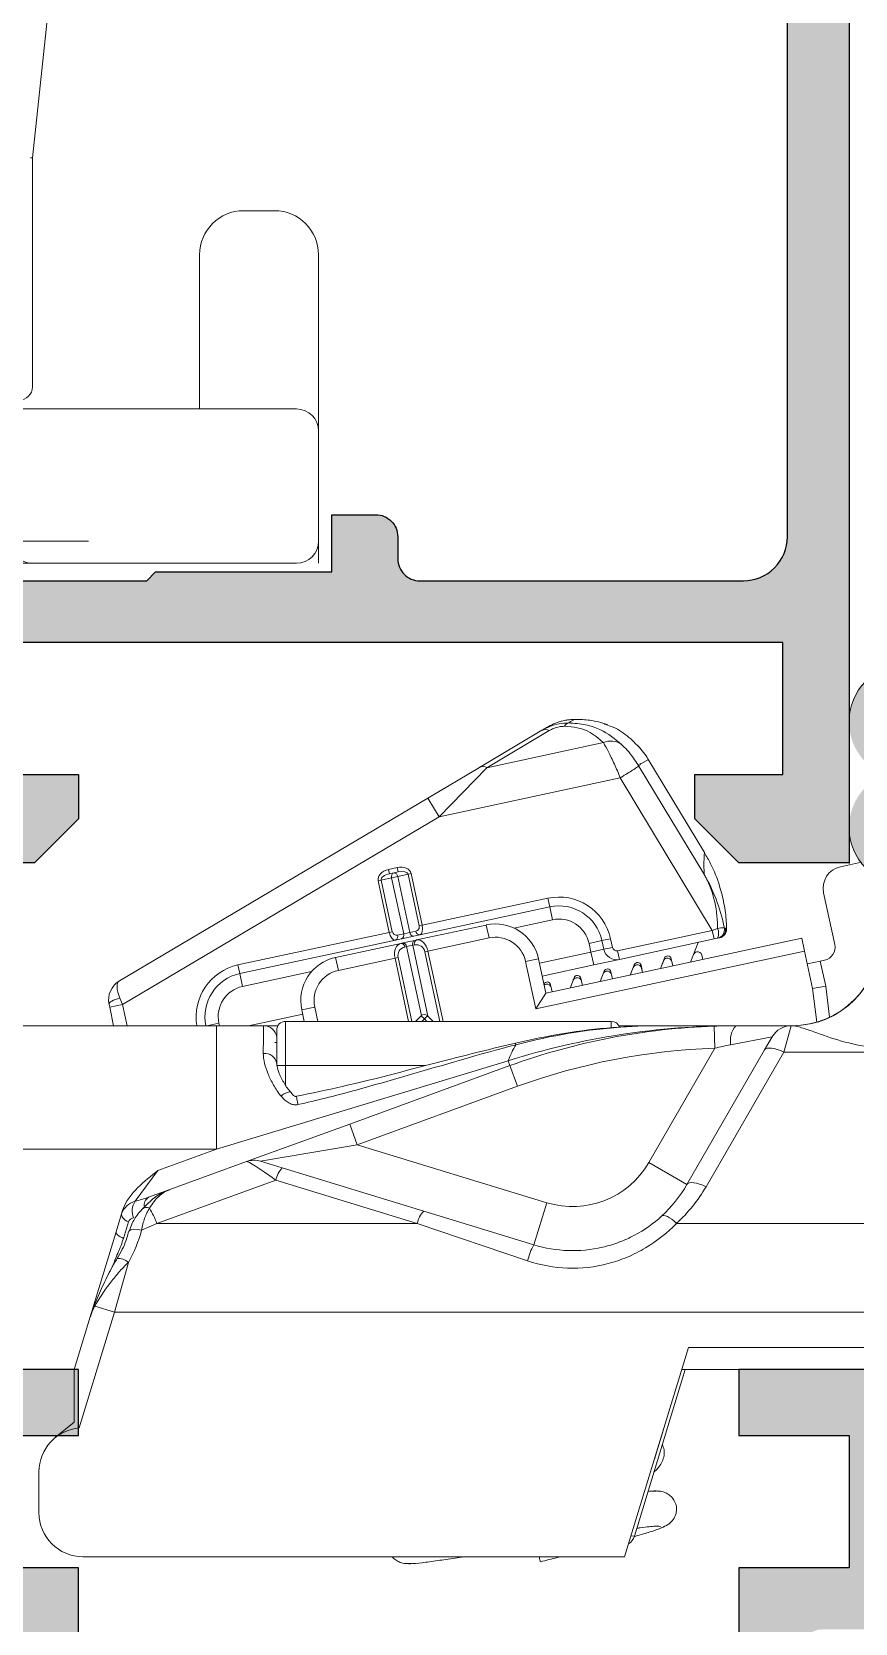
# Model space of a CAD drawing. Header units: millimetres. Extents: x 3069 to 3669, y 1489 to 1908.
# Drawn here: x 3605.85 to 3624.56, y 1727.79 to 1763.91 of the extents above; entities that cross this region are included whole.
import ezdxf

# ---------------------------------------------------------------- set-up
doc = ezdxf.new("R2010")
doc.units = ezdxf.units.MM
doc.set_wipeout_variables(frame=1)
for name, color, linetype, lineweight in [('Detalles-Accesorios', 1, 'Continuous', 13), ('Perfil-Detalles', 7, 'Continuous', 25), ('Sombreado-Perfil dettalles', 7, 'Continuous', 0)]:
    doc.layers.add(name, color=color, linetype=linetype, lineweight=lineweight)

# ---------------------------------------------------------------- blocks, each defined once
blk = doc.blocks.new('*U48')
blk.add_wipeout([(-9.698, -9.025), (-9.543, -9.362), (-9.2, -9.5), (-8.03, -9.5), (-7.848, -9.438), (-7.74, -9.278), (-6.968, -6.4), (-5.152, -6.4), (-4.999, -6.183), (-4.773, -5.4), (-4.022, -5.4), (-3.818, -6.102), (-3.656, -6.405), (-3, -6.4), (-3, -9.2), (-2.912, -9.412), (-2.7, -9.5), (-0.3, -9.5), (-0.088, -9.412), (0, -9.2), (0, -7.473), (2.061, -7.473), (2.255, -8.197), (2.375, -8.366), (2.576, -8.417), (6.5, -8), (11.7, -8), (11.912, -7.912), (12, -7.7), (12, 7.7), (11.912, 7.912), (11.7, 8), (6.5, 8), (2.576, 8.417), (2.375, 8.366), (2.255, 8.197), (2.061, 7.473), (0, 7.473), (0, 9.2), (-0.088, 9.412), (-0.3, 9.5), (-2.7, 9.5), (-2.912, 9.412), (-3, 9.2), (-3, 5.4), (-3.023, 5.4), (-3.227, 6.102), (-3.398, 6.4), (-5.398, 6.4), (-5.568, 6.106), (-5.772, 5.4), (-6.523, 5.4), (-6.727, 6.102), (-6.898, 6.4), (-6.968, 6.4), (-7.74, 9.278), (-7.848, 9.438), (-8.03, 9.5), (-9.2, 9.5), (-9.542, 9.364), (-9.7, 9)])
for p in [(2.576, 8.417), (6.5, 7.954), (11.7, 8)]:
    blk.add_line(p, (6.5, 8))
blk.add_arc((11.7, 7.7), 0.3, 0, 90)
blk = doc.blocks.new('Chingolo Banderola')
for p, q in [((-10.092, 13.665), (-8.674, 14.506)), ((-8.51, 14.499), (-9.929, 13.658)), ((-8.549, 14.579), (-8.486, 14.614)), ((-7.223, 14.644), (-7.176, 14.627)), ((-9.929, 13.658), (-7.28, 14.229)), ((-6.258, 13.844), (-6.428, 13.744)), ((-4.98, 11.729), (-6.266, 13.856)), ((-11.267, 12.969), (-10.092, 13.665)), ((-9.929, 13.658), (-11.012, 12.539)), ((-6.896, 13.425), (-11.012, 12.539)), ((-4.805, 9.965), (-6.896, 13.425)), ((-6.896, 13.425), (-6.896, 13.425)), ((-6.491, 13.718), (-4.985, 11.228)), ((-18.273, 8.82), (-11.267, 12.969)), ((-11.012, 12.539), (-11.267, 12.969)), ((-11.012, 12.539), (-18.2, 8.282)), ((-12.16, 11.348), (-11.964, 11.391)), ((-12.16, 11.348), (-12.139, 11.251)), ((-11.943, 11.293), (-12.139, 11.251)), ((-11.964, 11.391), (-11.943, 11.293)), ((-11.715, 11.24), (-11.951, 11.189)), ((-11.715, 11.24), (-11.646, 11.255)), ((-11.462, 10.067), (-11.715, 11.24)), ((-11.646, 11.255), (-11.393, 10.081)), ((-1.418, 11.513), (-1.893, 11.41)), ((-12.394, 11.093), (-12.325, 11.108)), ((-12.142, 9.92), (-12.394, 11.093)), ((-12.089, 11.159), (-12.325, 11.108)), ((-12.325, 11.108), (-12.073, 9.935)), ((-11.951, 11.189), (-12.089, 11.159)), ((-12.089, 11.159), (-11.815, 9.888)), ((-11.951, 11.189), (-11.677, 9.918)), ((-8.499, 10.5), (-11.449, 9.865)), ((-11.393, 10.081), (-8.541, 10.695)), ((-8.541, 10.695), (-8.499, 10.5)), ((-8.436, 10.206), (-8.499, 10.5)), ((-2.024, 9.643), (-2.276, 10.816)), ((-8.436, 10.206), (-9.312, 10.018)), ((-15.58, 9.18), (-12.142, 9.92)), ((-12.142, 9.92), (-12.073, 9.935)), ((-11.864, 9.776), (-12.002, 9.746)), ((-11.954, 9.858), (-11.815, 9.888)), ((-11.587, 9.835), (-11.864, 9.776)), ((-11.815, 9.888), (-11.677, 9.918)), ((-11.677, 9.918), (-11.539, 9.948)), ((-11.449, 9.865), (-11.587, 9.835)), ((-11.521, 9.747), (-9.941, 10.087)), ((-11.462, 10.067), (-11.393, 10.081)), ((-9.877, 9.794), (-11.263, 9.496)), ((-9.941, 10.087), (-9.877, 9.794)), ((-8.584, 8.538), (-2.771, 9.789)), ((-7.116, 9.775), (-7.311, 9.733)), ((-7.116, 9.775), (-7.074, 9.579)), ((-6.955, 9.502), (-4.805, 9.965)), ((-4.763, 9.77), (-6.913, 9.307)), ((-4.805, 9.965), (-4.685, 10.008)), ((-4.805, 9.965), (-4.763, 9.77)), ((-4.686, 9.786), (-4.763, 9.77)), ((-4.501, 10.007), (-4.482, 9.997)), ((-2.771, 9.789), (-2.708, 9.496)), ((-12.002, 9.746), (-15.538, 8.985)), ((-13.362, 9.351), (-11.879, 9.67)), ((-11.879, 9.67), (-11.838, 9.679)), ((-11.838, 9.679), (-11.562, 9.738)), ((-11.748, 9.596), (-11.789, 9.587)), ((-11.61, 9.626), (-11.748, 9.596)), ((-11.412, 8.034), (-11.748, 9.596)), ((-11.57, 9.634), (-11.61, 9.626)), ((-11.264, 8.018), (-11.61, 9.626)), ((-11.562, 9.738), (-11.521, 9.747)), ((-11.332, 9.481), (-11.263, 9.496)), ((-10.992, 7.9), (-11.332, 9.481)), ((-11.263, 9.496), (-10.919, 7.9)), ((-2.708, 9.496), (-8.814, 8.182)), ((-8.731, 9.222), (-7.562, 9.474)), ((-7.311, 9.733), (-7.604, 9.669)), ((-7.562, 9.474), (-7.604, 9.669)), ((-7.269, 9.537), (-7.562, 9.474)), ((-7.499, 9.181), (-7.562, 9.474)), ((-7.269, 9.537), (-7.311, 9.733)), ((-7.074, 9.579), (-7.269, 9.537)), ((-6.955, 9.502), (-6.913, 9.307)), ((-5.127, 9.691), (-5.298, 9.245)), ((-5.298, 9.245), (-5.232, 9.418)), ((-5.041, 9.403), (-5.02, 9.305)), ((-2.526, 8.648), (-2.708, 9.496)), ((-17.739, 9.136), (-17.74, 9.135)), ((-15.58, 9.18), (-15.538, 8.985)), ((-13.362, 9.351), (-13.299, 9.057)), ((-12.011, 9.335), (-13.299, 9.057)), ((-12.011, 9.335), (-11.942, 9.349)), ((-11.703, 7.9), (-12.011, 9.335)), ((-11.942, 9.349), (-11.63, 7.9)), ((-8.752, 9.32), (-9.046, 9.257)), ((-8.814, 8.182), (-9.046, 9.257)), ((-8.752, 9.32), (-8.584, 8.538)), ((-7.499, 9.181), (-8.668, 8.929)), ((-7.499, 9.181), (-6.913, 9.307)), ((-7.261, 9.039), (-7.351, 8.803)), ((-6.577, 9.186), (-6.667, 8.951)), ((-6.667, 8.951), (-6.601, 9.123)), ((-6.389, 9.011), (-6.424, 9.174)), ((-6.41, 9.108), (-6.389, 9.011)), ((-5.892, 9.333), (-5.983, 9.098)), ((-5.983, 9.098), (-5.916, 9.27)), ((-5.704, 9.158), (-5.739, 9.321)), ((-5.725, 9.256), (-5.704, 9.158)), ((-2.645, 9.203), (-2.352, 9.266)), ((-2.352, 9.266), (-2.254, 9.287)), ((-2.352, 9.266), (-2.23, 8.698)), ((-15.475, 8.691), (-15.538, 8.985)), ((-13.907, 9.029), (-15.475, 8.691)), ((-8.442, 8.569), (-8.477, 8.732)), ((-7.945, 8.891), (-8.036, 8.656)), ((-8.036, 8.656), (-7.969, 8.829)), ((-7.757, 8.716), (-7.792, 8.879)), ((-7.778, 8.814), (-7.757, 8.716)), ((-7.351, 8.803), (-7.285, 8.976)), ((-7.073, 8.863), (-7.108, 9.027)), ((-7.094, 8.961), (-7.073, 8.863)), ((-2.23, 8.698), (-2.526, 8.648)), ((-2.23, 8.698), (-2.141, 7.994)), ((-18.2, 8.282), (-18.262, 8.429)), ((-8.584, 8.538), (-8.814, 8.182)), ((-8.463, 8.666), (-8.442, 8.569)), ((-2.526, 8.648), (-2.43, 7.883)), ((-18.493, 8.219), (-18.507, 8.284)), ((-18.2, 8.282), (-18.493, 8.219)), ((-18.403, 7.8), (-18.493, 8.219)), ((-18.2, 8.282), (-18.096, 7.8)), ((-15.339, 7.8), (-14.108, 8.065)), ((-14.129, 8.163), (-13.836, 8.226)), ((-14.073, 7.9), (-14.129, 8.163)), ((-13.836, 8.226), (-13.766, 7.9)), ((-11.546, 7.9), (-11.417, 8.029)), ((-11.417, 8.029), (-11.346, 7.959)), ((-11.346, 7.959), (-11.405, 7.9)), ((-11.276, 8.029), (-11.346, 7.959)), ((-11.288, 7.9), (-11.346, 7.959)), ((-11.276, 8.029), (-11.146, 7.9)), ((-20.5, 7.8), (-16.07, 7.8)), ((-16.012, 7.86), (-16.289, 7.8)), ((-16.07, 7.8), (-14.996, 7.8)), ((-16.07, 5), (-16.07, 7.8)), ((-16.012, 7.86), (-15.999, 7.8)), ((-14.673, 7.8), (-14.996, 7.8)), ((-14.7, 6.9), (-14.7, 7.7)), ((-7.1, 7.9), (-14.5, 7.9)), ((-14.5, 7.9), (-14.5, 6.9)), ((-7.1, 7.77), (-7.1, 7.9)), ((-6.927, 7.8), (-6.5, 7.8)), ((-6.39, 7.8), (-6.5, 7.8)), ((-4.748, 7.292), (-4.764, 7.792)), ((-4.27, 7.8), (-3.011, 7.8)), ((-3.011, 7.8), (-3.184, 7.203)), ((-3.011, 7.8), (-2.98, 7.8)), ((-9.268, 7.37), (-9.277, 7.408)), ((-6.247, 4.696), (-4.748, 7.292)), ((-5.381, 4.196), (-3.617, 7.252)), ((-3.444, 7.55), (-4.389, 7.368)), ((-3.617, 7.252), (-3.444, 7.55)), ((-9.441, 7.007), (-16.07, 5)), ((-14.7, 6.9), (-14.5, 6.9)), ((-14.5, 6.9), (-14.5, 6.457)), ((-11.316, 6.9), (-14.5, 6.9)), ((-13.042, 5.57), (-9.401, 6.895)), ((-9.441, 7.007), (-9.401, 6.895)), ((-9.23, 6.426), (-9.401, 6.895)), ((-3.184, 7.203), (-4.948, 4.148)), ((1.7, 7.203), (-3.184, 7.203)), ((-9.23, 6.426), (-12.871, 5.1)), ((-15.384, 4.718), (-13.042, 5.57)), ((-12.871, 5.1), (-13.042, 5.57)), ((-12.871, 5.1), (-15.067, 4.726)), ((-12.871, 5.1), (-8.564, 3.783)), ((-16.07, 5), (-21.827, 5)), ((-17.396, 4.517), (-16.07, 5)), ((-17.127, 4.083), (-15.384, 4.718)), ((-15.067, 4.726), (-14.573, 4.575)), ((-5.381, 4.196), (-6.247, 4.696)), ((-17.396, 4.517), (-17.913, 3.817)), ((-14.573, 4.575), (-11.36, 3.592)), ((-17.611, 3.907), (-17.127, 4.083)), ((-14.72, 4.298), (-17.419, 3.316)), ((-11.506, 3.316), (-14.72, 4.298)), ((-18.221, 3.529), (-18.191, 3.627)), ((-8.856, 2.827), (-8.564, 3.783)), ((-18.346, 3.12), (-18.221, 3.529)), ((-18.065, 3.347), (-18.179, 2.975)), ((-17.419, 3.316), (-17.767, 3.158)), ((-17.419, 3.316), (-11.506, 3.316)), ((-9.002, 2.465), (-11.506, 3.316)), ((-11.36, 3.592), (-8.856, 2.827)), ((-5.616, 3.316), (0.932, 3.316)), ((-18.346, 3.12), (-18.934, 1.197)), ((-18.069, 2.429), (-18.38, 1.3)), ((-19.3, 0), (-18.934, 1.197)), ((-18.38, 1.3), (-19.183, -1.328)), ((-18.38, 1.3), (-18.827, 1.437)), ((-18.38, 1.3), (-0.3, 1.3)), ((-5.347, 0.5), (-6.799, -4.25)), ((-5.347, 0.5), (-0.3, 0.5)), ((-19.3, 0), (-22, 0)), ((-19.3, -1.2), (-19.3, 0)), ((-5.418, 0), (-6.576, -3.788)), ((-0.3, 0), (-5.5, 0)), ((-19.729, -1.548), (-19.3, -1.2)), ((-5.915, -1.366), (-6.119, -2.036)), ((-5.915, -1.366), (-5.917, -1.364)), ((-6.123, -2.036), (-6.119, -2.036)), ((-20.1, -3.25), (-20.1, -2.325)), ((-6.576, -3.788), (-6.654, -3.774)), ((-6.799, -4.25), (-19.1, -4.25))]:
    blk.add_line(p, q)
at = {"flags": 128}
for points in [[(-18.507, 8.284), (-18.506, 8.301), (-18.494, 8.32), (-18.474, 8.34), (-18.444, 8.36), (-18.407, 8.379), (-18.363, 8.398), (-18.314, 8.415), (-18.262, 8.429)], [(-3.184, 7.203), (-3.259, 7.237), (-3.332, 7.263), (-3.401, 7.282), (-3.463, 7.293), (-3.517, 7.295), (-3.562, 7.289), (-3.595, 7.274), (-3.617, 7.252)], [(-4.948, 4.148), (-5.023, 4.181), (-5.096, 4.208), (-5.165, 4.227), (-5.227, 4.237), (-5.281, 4.24), (-5.326, 4.233), (-5.359, 4.219), (-5.381, 4.196)], [(-18.065, 3.347), (-18.103, 3.368), (-18.138, 3.39), (-18.167, 3.413), (-18.191, 3.438), (-18.208, 3.462), (-18.219, 3.486), (-18.224, 3.508), (-18.221, 3.529)], [(-5.616, 3.316), (-5.671, 3.364), (-5.726, 3.407), (-5.778, 3.442), (-5.825, 3.468), (-5.868, 3.486), (-5.904, 3.495), (-5.932, 3.494), (-5.953, 3.483)], [(-18.179, 2.975), (-18.218, 2.993), (-18.253, 3.012), (-18.284, 3.031), (-18.309, 3.051), (-18.328, 3.07), (-18.341, 3.088), (-18.347, 3.105), (-18.346, 3.12)], [(-18.055, 3.13), (-18.049, 3.143), (-18.012, 3.168), (-17.948, 3.18), (-17.863, 3.176), (-17.767, 3.158)], [(-18.838, 1.465), (-18.837, 1.454), (-18.827, 1.437)]]:
    blk.add_lwpolyline(points, dxfattribs=at)
for centre, radius, start, end in [((-8.599, 14.346), 0.177, 59.9451, 115.243), ((-8.041, 14.553), 0.126, 105.0092, 158.9268), ((-7.111, 13.838), 0.425, 54.671, 113.3478), ((-7.895, 12.855), 1.912, 31.1482, 42.7873), ((-10.017, 13.506), 0.177, 59.9451, 115.243), ((-12.005, 11.19), 0.0893, 113.57, 200.1977), ((-12.04, 11.182), 0.0893, 4.0988, 90.7265), ((-1.788, 10.922), 0.5, 102.1482, 192.1482), ((-8.289, 9.522), 1.2, 12.1482, 102.1482), ((-8.289, 9.522), 1, 12.1482, 102.1482), ((-8.289, 9.522), 0.7, 12.1482, 102.1482), ((-11.975, 9.956), 0.1, 192.1482, 282.1482), ((-12.038, 9.828), 0.0893, 293.57, 20.1977), ((-11.899, 9.857), 0.0893, 293.57, 20.1977), ((-11.588, 9.924), 0.0893, 184.0988, 270.7265), ((-11.56, 10.045), 0.1, 282.1482, 12.1482), ((-11.45, 9.954), 0.0893, 184.0988, 270.7265), ((-9.73, 9.11), 1, 12.1482, 102.1482), ((-9.73, 9.11), 0.7, 12.1482, 102.1482), ((-4.728, 9.982), 0.2, 282.1519, 11.2357), ((-4.936, 9.898), 0.274, 336.0478, 23.6581), ((-4.572, 9.594), 0.429, 84.5527, 105.2554), ((-4.681, 9.992), 0.2, 282.1516, 1.3823), ((-3, 9.8), 2, 270, 0), ((-2.987, 9.793), 1.993, 270.1945, 0.1932), ((-11.747, 9.392), 0.2, 102.1482, 192.1482), ((-11.878, 9.581), 0.0893, 4.0988, 90.7265), ((-11.837, 9.589), 0.0893, 4.0988, 90.7265), ((-11.526, 9.656), 0.0893, 113.57, 200.1977), ((-11.486, 9.665), 0.0893, 113.57, 200.1977), ((-11.527, 9.439), 0.2, 12.1482, 102.1482), ((-6.976, 9.6), 0.3, 192.1482, 282.1482), ((-6.976, 9.6), 0.1, 192.1482, 282.1482), ((-5.139, 9.382), 0.1, 102.1482, 159.0088), ((-5.139, 9.382), 0.1, 12.1482, 102.1482), ((-2.317, 9.58), 0.3, 282.1482, 12.1482), ((-15.328, 8.007), 1.2, 102.1482, 189.9329), ((-13.152, 8.373), 1, 102.1482, 192.1482), ((-13.152, 8.373), 0.7, 102.1482, 192.1482), ((-7.192, 8.94), 0.1, 102.1482, 159.0088), ((-7.186, 9.01), 0.08, 12.1482, 159.0088), ((-7.192, 8.94), 0.1, 12.1482, 102.1482), ((-6.507, 9.087), 0.1, 102.1482, 159.0088), ((-6.502, 9.157), 0.08, 12.1482, 159.0088), ((-6.507, 9.087), 0.1, 12.1482, 102.1482), ((-5.823, 9.235), 0.1, 102.1482, 159.0088), ((-5.818, 9.305), 0.08, 12.1482, 159.0088), ((-5.823, 9.235), 0.1, 12.1482, 102.1482), ((-18.018, 8.389), 0.5, 120.6399, 192.1482), ((-15.328, 8.007), 1, 102.1482, 192.1482), ((-15.328, 8.007), 0.7, 102.1482, 192.1482), ((-8.555, 8.715), 0.08, 12.1482, 157.5621), ((-8.56, 8.645), 0.1, 102.1482, 129.4462), ((-8.56, 8.645), 0.1, 12.1482, 102.1482), ((-7.876, 8.793), 0.1, 102.1482, 159.0088), ((-7.871, 8.863), 0.08, 12.1482, 159.0088), ((-7.876, 8.793), 0.1, 12.1482, 102.1482), ((-11.346, 7.959), 0.1, 45, 135), ((-14.996, 7.5), 0.3, 9.0469, 90), ((-14.5, 7.7), 0.2, 90, 180), ((-4.27, -7.2), 15, 91.8872, 110), ((-7.1, 7.7), 0.2, 19.6518, 90), ((-3.866, 7.457), 0.53, 139.707, 189.6593), ((-3.011, 7.3), 0.5, 90, 150), ((-14.719, 7.32), 0.1, 78.8914, 102.1482), ((-7.2, 6.164), 2.394, 149.743, 159.3858), ((-4.27, -7.2), 14.5, 91.8872, 110), ((-14.968, 6.899), 0.275, 8.3309, 97.4791), ((-15.213, 4.248), 0.5, 73, 110), ((-7.979, 5.696), 2, 253, 330), ((-14.18, 4.19), 0.55, 135.6189, 168.6606), ((-7.979, 5.696), 3, 312.4717, 330), ((-7.979, 5.898), 3.5, 312.4717, 330), ((-17.59, 3.595), 0.393, 145.5879, 203.537), ((-17.656, 3.521), 0.155, 63.928, 134.7518), ((-17.496, 3.728), 0.213, 122.6652, 190.6973), ((-20.692, 1.923), 3.557, 23.0595, 29.2367), ((-10.966, 3.208), 0.55, 135.6189, 168.6606), ((-7.742, 2.166), 1.295, 149.3289, 166.6475), ((-18.301, 2.168), 0.35, 48.4249, 94.0381), ((-19.1, -2.325), 1, 94.7753, 180), ((-19.1, -3.25), 1, 180, 270), ((-6.863, -3.7), 0.3, 300.6882, 343)]:
    blk.add_arc(centre, radius, start, end)
for centre, major_axis, ratio, start_param, end_param in [((-12.118, 11.153), (-0.277, -0.06), 0.707107, 4.712389, 6.283185), ((-12.118, 11.153), (0.207, 0.045), 0.471405, 1.570796, 3.141593), ((-11.922, 11.195), (-0.277, -0.06), 0.707107, 3.141593, 4.712389), ((-11.922, 11.195), (0.207, 0.045), 0.471405, 0, 1.570796), ((-12.044, 9.941), (-0.042, 0.196), 0.5, 1.570796, 3.141593), ((-11.458, 9.454), (-0.063, 0.293), 0.666667, 4.712389, 6.283185), ((-11.491, 10.06), (-0.042, 0.196), 0.5, 3.141593, 4.712389), ((-11.816, 9.377), (-0.063, 0.293), 0.666667, 0, 1.570796), ((-18.018, 8.389), (-0.255, 0.43), 0.4, 0, 1.248056), ((-14.419, 4.005), (0.967, -0.711), 0.051667, 1.924968, 3.107191)]:
    blk.add_ellipse(centre, major_axis=major_axis, ratio=ratio, start_param=start_param, end_param=end_param)
for points, knots in [([(-8.674, 14.506), (-8.615, 14.537), (-8.495, 14.6), (-8.287, 14.661), (-8.145, 14.67), (-8.074, 14.674)], [0, 0, 0, 0, 0.321626, 0.660188, 1, 1, 1, 1]), ([(-8.674, 14.506), (-8.668, 14.509), (-8.636, 14.528), (-8.589, 14.556), (-8.562, 14.572), (-8.549, 14.579)], [0, 0, 0, 0, 0.110675, 0.565443, 1, 1, 1, 1]), ([(-8.159, 14.598), (-8.2, 14.596), (-8.283, 14.591), (-8.408, 14.553), (-8.476, 14.517), (-8.51, 14.499)], [0, 0, 0, 0, 0.332393, 0.66512, 1, 1, 1, 1]), ([(-7.938, 14.755), (-7.942, 14.755), (-7.946, 14.755), (-7.954, 14.754), (-7.97, 14.754), (-7.992, 14.752), (-8.034, 14.749), (-8.07, 14.745), (-8.14, 14.734), (-8.19, 14.724), (-8.293, 14.696), (-8.382, 14.666), (-8.462, 14.626), (-8.486, 14.614)], [0, 0, 0, 0, 0.021223, 0.025004, 0.045667, 0.111377, 0.143074, 0.277229, 0.30942, 0.519806, 0.546705, 0.861246, 1, 1, 1, 1]), ([(-7.28, 14.229), (-7.385, 14.32), (-7.539, 14.455), (-7.859, 14.576), (-8.059, 14.591), (-8.159, 14.598)], [0, 0, 0, 0, 0.51648, 0.760388, 1, 1, 1, 1]), ([(-7.938, 14.755), (-7.954, 14.745), (-7.983, 14.728), (-8.038, 14.695), (-8.069, 14.677), (-8.074, 14.674)], [0, 0, 0, 0, 0.533588, 0.922336, 1, 1, 1, 1]), ([(-8.074, 14.674), (-7.94, 14.665), (-7.676, 14.648), (-7.238, 14.493), (-7.014, 14.308), (-6.865, 14.185)], [0, 0, 0, 0, 0.256673, 0.504026, 1, 1, 1, 1]), ([(-7.176, 14.627), (-7.176, 14.627), (-7.176, 14.627), (-7.271, 14.665), (-7.571, 14.743), (-7.814, 14.751), (-7.938, 14.755)], [0, 0, 0, 0, 0.000026, 0.442829, 0.717271, 1, 1, 1, 1]), ([(-6.437, 14.092), (-6.533, 14.191), (-6.729, 14.391), (-7.02, 14.576), (-7.211, 14.631), (-7.264, 14.647)], [0, 0, 0, 0, 0.413681, 0.836016, 1, 1, 1, 1]), ([(-6.896, 13.425), (-6.94, 13.533), (-7.029, 13.749), (-7.173, 14.037), (-7.244, 14.164), (-7.28, 14.229)], [0, 0, 0, 0, 0.326637, 0.659545, 1, 1, 1, 1]), ([(-6.865, 14.185), (-6.825, 14.144), (-6.74, 14.059), (-6.604, 13.894), (-6.525, 13.772), (-6.491, 13.719)], [0, 0, 0, 0, 0.342338, 0.708866, 1, 1, 1, 1]), ([(-6.428, 13.744), (-6.428, 13.744), (-6.428, 13.744), (-6.445, 13.765), (-6.432, 13.7), (-6.465, 13.711), (-6.491, 13.719)], [0, 0, 0, 0, 0.000032, 0.000164, 0.213355, 1, 1, 1, 1]), ([(-6.491, 13.718), (-6.489, 13.714), (-6.485, 13.705), (-6.482, 13.69), (-6.503, 13.677), (-6.561, 13.637), (-6.669, 13.57), (-6.771, 13.506), (-6.838, 13.464), (-6.862, 13.448), (-6.877, 13.439), (-6.886, 13.433), (-6.891, 13.43), (-6.893, 13.428), (-6.895, 13.427), (-6.896, 13.426), (-6.896, 13.426), (-6.896, 13.426), (-6.896, 13.425), (-6.896, 13.425), (-6.896, 13.425)], [0, 0, 0, 0, 0.032198, 0.064987, 0.185694, 0.40803, 0.630977, 0.854516, 0.913783, 0.950601, 0.972412, 0.984834, 0.991784, 0.995606, 0.997706, 0.998841, 0.99945, 0.999773, 0.999943, 1, 1, 1, 1]), ([(-6.491, 13.719), (-6.491, 13.719), (-6.491, 13.718), (-6.491, 13.718), (-6.491, 13.718)], [0, 0, 0, 0, 0.726477, 1, 1, 1, 1]), ([(-4.985, 11.228), (-4.987, 11.261), (-4.997, 11.414), (-4.993, 11.626), (-4.984, 11.747), (-4.985, 11.728), (-4.985, 11.725)], [0, 0, 0, 0, 0.09125, 0.417051, 0.895457, 1, 1, 1, 1]), ([(-4.482, 9.997), (-4.484, 10.051), (-4.488, 10.243), (-4.532, 10.571), (-4.643, 11.015), (-4.792, 11.406), (-4.937, 11.644), (-4.986, 11.725)], [0, 0, 0, 0, 0.09053, 0.31725, 0.542267, 0.844282, 1, 1, 1, 1]), ([(-4.985, 11.228), (-4.983, 11.224), (-4.881, 11.047), (-4.704, 10.674), (-4.58, 10.26), (-4.535, 10.037), (-4.532, 10.021)], [0, 0, 0, 0, 0.009045, 0.481831, 0.962649, 1, 1, 1, 1]), ([(-4.685, 10.008), (-4.685, 10.025), (-4.686, 10.256), (-4.729, 10.576), (-4.831, 10.897), (-4.893, 11.045), (-4.938, 11.139), (-4.966, 11.194), (-4.984, 11.224), (-4.985, 11.228)], [0, 0, 0, 0, 0.038165, 0.520812, 0.735643, 0.849033, 0.912971, 0.991359, 1, 1, 1, 1]), ([(-4.501, 10.007), (-4.501, 9.984), (-4.502, 9.939), (-4.53, 9.876), (-4.576, 9.826), (-4.623, 9.801), (-4.652, 9.794), (-4.658, 9.792)], [0, 0, 0, 0, 0.231792, 0.463584, 0.69538, 0.927186, 1, 1, 1, 1]), ([(-4.532, 10.021), (-4.529, 10.02), (-4.518, 10.015), (-4.508, 10.01), (-4.502, 10.007), (-4.501, 10.007)], [0, 0, 0, 0, 0.174366, 0.871832, 1, 1, 1, 1]), ([(-15.004, 7.171), (-15.003, 7.374), (-15.002, 7.529), (-14.999, 7.745), (-14.998, 7.8), (-14.996, 7.8)], [0, 0, 0, 0, 0.5, 0.5, 1, 1, 1, 1]), ([(-9.441, 7.007), (-8.605, 7.267), (-7.75, 7.466), (-6.019, 7.733), (-5.146, 7.8), (-4.27, 7.8)], [0, 0, 0, 0, 0.5, 0.5, 1, 1, 1, 1]), ([(-6.889, 7.768), (-6.947, 7.765), (-7.378, 7.742), (-8.179, 7.641), (-8.911, 7.486), (-9.277, 7.408)], [0, 0, 0, 0, 0.072155, 0.535154, 1, 1, 1, 1]), ([(-0.461, 7.267), (-0.701, 7.267), (-0.94, 7.28), (-1.413, 7.342), (-1.647, 7.391), (-2.094, 7.517), (-2.308, 7.595), (-2.6, 7.7), (-2.693, 7.732), (-2.817, 7.769), (-2.856, 7.78), (-2.927, 7.795), (-2.96, 7.8), (-2.98, 7.8)], [0, 0, 0, 0, 0.25, 0.25, 0.5, 0.5, 0.75, 0.75, 0.875, 0.875, 0.9375, 0.9375, 1, 1, 1, 1]), ([(-14.696, 7.434), (-14.696, 7.416), (-14.696, 7.366), (-14.696, 7.105), (-14.696, 6.939)], [0, 0, 0, 0, 0.36208, 1, 1, 1, 1]), ([(-9.277, 7.408), (-9.8, 7.281), (-11.113, 6.959), (-12.76, 6.508), (-13.906, 6.272), (-14.253, 6.201)], [0, 0, 0, 0, 0.314939, 0.792084, 1, 1, 1, 1]), ([(-9.268, 7.37), (-10.095, 7.153), (-10.915, 6.908), (-12.147, 6.551), (-12.559, 6.433), (-13.384, 6.208), (-13.799, 6.102), (-14.217, 6.011)], [0, 0, 0, 0, 0.5, 0.5, 0.75, 0.75, 1, 1, 1, 1]), ([(-14.601, 6.206), (-14.668, 6.285), (-14.723, 6.37), (-14.819, 6.539), (-14.86, 6.623), (-14.962, 6.87), (-15.005, 7.03), (-15.004, 7.171)], [0, 0, 0, 0, 0.25, 0.25, 0.5, 0.5, 1, 1, 1, 1]), ([(-14.368, 6.285), (-14.371, 6.287), (-14.436, 6.345), (-14.535, 6.503), (-14.644, 6.703), (-14.694, 6.87), (-14.693, 6.914), (-14.693, 6.931)], [0, 0, 0, 0, 0.011815, 0.282513, 0.601644, 0.855192, 1, 1, 1, 1]), ([(-14.37, 6.282), (-14.37, 6.284), (-14.376, 6.297), (-14.407, 6.301), (-14.461, 6.291), (-14.528, 6.259), (-14.577, 6.223), (-14.601, 6.206)], [0, 0, 0, 0, 0.041802, 0.281352, 0.520901, 0.760451, 1, 1, 1, 1]), ([(-14.217, 6.011), (-14.23, 6.009), (-14.257, 6.004), (-14.3, 6.006), (-14.347, 6.015), (-14.398, 6.034), (-14.465, 6.072), (-14.534, 6.13), (-14.579, 6.181), (-14.601, 6.206)], [0, 0, 0, 0, 0.086739, 0.175486, 0.268796, 0.396614, 0.53124, 0.774894, 1, 1, 1, 1]), ([(-14.253, 6.197), (-14.261, 6.197), (-14.277, 6.196), (-14.307, 6.209), (-14.34, 6.24), (-14.358, 6.268), (-14.368, 6.284)], [0, 0, 0, 0, 0.142918, 0.29367, 0.585724, 1, 1, 1, 1]), ([(-14.217, 6.011), (-14.223, 6.042), (-14.234, 6.102), (-14.246, 6.165), (-14.253, 6.197), (-14.252, 6.194), (-14.252, 6.193)], [0, 0, 0, 0, 0.289465, 0.57893, 0.868395, 1, 1, 1, 1]), ([(-18.191, 3.627), (-18.131, 3.823), (-17.998, 3.985), (-17.712, 4.267), (-17.554, 4.391), (-17.396, 4.517)], [0, 0, 0, 0, 0.5, 0.5, 1, 1, 1, 1]), ([(-17.13, 4.078), (-17.157, 4.069), (-17.294, 4.023), (-17.514, 3.887), (-17.681, 3.714), (-17.761, 3.63)], [0, 0, 0, 0, 0.113135, 0.569564, 1, 1, 1, 1]), ([(-17.127, 4.083), (-17.217, 4.051), (-17.299, 3.999), (-17.454, 3.856), (-17.525, 3.767), (-17.588, 3.66)], [0, 0, 0, 0, 0.5, 0.5, 1, 1, 1, 1]), ([(-17.76, 3.627), (-17.784, 3.603), (-17.869, 3.516), (-17.974, 3.35), (-18.03, 3.194), (-18.052, 3.131)], [0, 0, 0, 0, 0.186409, 0.672421, 1, 1, 1, 1]), ([(-17.588, 3.66), (-17.629, 3.591), (-17.667, 3.514), (-17.73, 3.346), (-17.755, 3.257), (-17.767, 3.158)], [0, 0, 0, 0, 0.5, 0.5, 1, 1, 1, 1]), ([(-5.616, 3.316), (-5.825, 3.103), (-6.06, 2.915), (-6.454, 2.68), (-6.593, 2.609), (-6.877, 2.49), (-7.022, 2.44), (-7.469, 2.322), (-7.783, 2.287), (-8.398, 2.308), (-8.707, 2.365), (-9.002, 2.465)], [0, 0, 0, 0, 0.25, 0.25, 0.375, 0.375, 0.5, 0.5, 0.75, 0.75, 1, 1, 1, 1]), ([(-8.856, 2.827), (-8.604, 2.75), (-8.343, 2.707), (-7.822, 2.689), (-7.556, 2.714), (-7.175, 2.803), (-7.051, 2.84), (-6.807, 2.931), (-6.687, 2.985), (-6.344, 3.167), (-6.138, 3.314), (-5.953, 3.483)], [0, 0, 0, 0, 0.25, 0.25, 0.5, 0.5, 0.625, 0.625, 0.75, 0.75, 1, 1, 1, 1]), ([(-18.179, 2.975), (-18.197, 2.92), (-18.254, 2.746), (-18.353, 2.542), (-18.41, 2.38), (-18.424, 2.342)], [0, 0, 0, 0, 0.259292, 0.82857, 1, 1, 1, 1]), ([(-18.062, 3.132), (-18.074, 3.084), (-18.123, 2.897), (-18.22, 2.686), (-18.316, 2.536), (-18.328, 2.518)], [0, 0, 0, 0, 0.230135, 0.904213, 1, 1, 1, 1]), ([(-18.326, 2.516), (-18.367, 2.444), (-18.484, 2.241), (-18.659, 1.887), (-18.777, 1.607), (-18.837, 1.465)], [0, 0, 0, 0, 0.215627, 0.60458, 1, 1, 1, 1]), ([(-18.069, 2.429), (-18.148, 2.357), (-18.22, 2.278), (-18.36, 2.115), (-18.428, 2.031), (-18.619, 1.778), (-18.736, 1.606), (-18.827, 1.437)], [0, 0, 0, 0, 0.25, 0.25, 0.5, 0.5, 1, 1, 1, 1]), ([(-18.82, 1.51), (-18.837, 1.469), (-18.879, 1.365), (-18.91, 1.259), (-18.929, 1.196)], [0, 0, 0, 0, 0.400285, 1, 1, 1, 1]), ([(-6.131, -2.33), (-6.116, -2.319), (-6.045, -2.263), (-5.918, -2.072), (-5.875, -1.863), (-5.925, -1.747), (-5.941, -1.71)], [0, 0, 0, 0, 0.086226, 0.407178, 0.809987, 1, 1, 1, 1]), ([(-6.012, -2.771), (-6.031, -2.762), (-6.059, -2.749), (-6.216, -2.765), (-6.265, -2.77)], [0, 0, 0, 0, 0.683912, 1, 1, 1, 1]), ([(-5.962, -3.591), (-5.908, -3.572), (-5.8, -3.533), (-5.683, -3.41), (-5.621, -3.271), (-5.612, -3.138), (-5.639, -3.025), (-5.705, -2.916), (-5.798, -2.835), (-5.896, -2.783), (-6.016, -2.752), (-6.103, -2.761), (-6.147, -2.766)], [0, 0, 0, 0, 0.113883, 0.231377, 0.346996, 0.457673, 0.565639, 0.688247, 0.758024, 0.833805, 0.915026, 1, 1, 1, 1]), ([(-6.579, -3.796), (-6.505, -3.774), (-6.308, -3.718), (-6.091, -3.648), (-5.921, -3.585), (-5.903, -3.564), (-5.893, -3.553)], [0, 0, 0, 0, 0.168103, 0.444934, 0.722246, 1, 1, 1, 1]), ([(-6.521, -3.607), (-6.495, -3.603), (-6.295, -3.574), (-6.059, -3.55), (-6.002, -3.563), (-5.972, -3.57)], [0, 0, 0, 0, 0.066841, 0.514127, 1, 1, 1, 1]), ([(-12.072, -4.25), (-12.069, -4.255), (-12.051, -4.285), (-11.988, -4.332), (-11.893, -4.385), (-11.772, -4.415), (-11.685, -4.406), (-11.641, -4.401)], [0, 0, 0, 0, 0.047627, 0.260803, 0.492309, 0.740426, 1, 1, 1, 1]), ([(-11.777, -4.397), (-11.751, -4.404), (-11.701, -4.418), (-11.425, -4.392), (-11.067, -4.344), (-10.737, -4.295), (-10.521, -4.26), (-10.457, -4.25)], [0, 0, 0, 0, 0.268041, 0.510373, 0.727354, 0.919397, 1, 1, 1, 1]), ([(-8.707, -4.368), (-8.707, -4.368), (-8.705, -4.375), (-8.712, -4.35), (-8.723, -4.308), (-8.735, -4.264), (-8.738, -4.25)], [0, 0, 0, 0, 0.000735, 0.418039, 0.814193, 1, 1, 1, 1]), ([(-8.707, -4.368), (-8.579, -4.334), (-8.427, -4.295), (-8.28, -4.256), (-8.258, -4.25)], [0, 0, 0, 0, 0.848567, 1, 1, 1, 1])]:
    blk.add_open_spline(points, degree=3, knots=knots)
for points in [[(-6.818, 7.773), (-7.647, 7.718), (-8.465, 7.58), (-9.268, 7.37)], [(-6.329, 7.8), (-6.47, 7.8), (-6.639, 7.785), (-6.818, 7.773)], [(-6.329, 7.8), (-5.638, 7.8), (-4.954, 7.8), (-4.27, 7.8)], [(-4.764, 7.792), (-4.598, 7.797), (-4.433, 7.8), (-4.27, 7.8)], [(-4.389, 7.368), (-4.508, 7.345), (-4.627, 7.32), (-4.748, 7.292)], [(-18.221, 3.529), (-18.178, 3.669), (-18.062, 3.776), (-17.913, 3.817)], [(-17.913, 3.817), (-17.81, 3.842), (-17.708, 3.872), (-17.611, 3.907)], [(-17.949, 3.438), (-18.002, 3.431), (-18.049, 3.4), (-18.065, 3.347)], [(-17.767, 3.158), (-17.837, 2.909), (-17.935, 2.665), (-18.069, 2.429)], [(-18.827, 1.437), (-18.872, 1.354), (-18.91, 1.275), (-18.934, 1.197)]]:
    blk.add_open_spline(points, degree=3)
blk = doc.blocks.new('*U56')
for p, q in [((-7.2, 17.95), (-6.2, 17.95)), ((-4.7, 17.95), (-6.2, 17.95)), ((-3.2, 17.95), (-4.7, 17.95)), ((-3.2, 17.95), (-0.7, 17.95)), ((-0.2, 17.95), (-0.7, 17.95)), ((-3.7, 8.95), (-3.7, 17.45)), ((-0.2, 17.45), (-0.2, 12.515)), ((-8.2, 16.95), (-8.2, 16.25)), ((-6.2, 15.25), (-7.2, 15.25)), ((-6.2, 15.25), (-4.7, 15.25)), ((-4.7, 15.25), (-3.7, 15.25)), ((-0.7, 12.724), (-0.7, 8.95)), ((-0.2, 12.515), (-0.2, 11.45)), ((-0.2, 9.45), (-0.2, 11.45))]:
    blk.add_line(p, q)
for centre, radius, start, end in [((-7.2, 16.95), 1, 90, 180), ((-3.2, 17.45), 0.5, 90, 180), ((-0.7, 17.45), 0.5, 0, 90), ((-7.2, 16.25), 1, 180, 270), ((-0.7, 11.45), 0.5, 270, 0)]:
    blk.add_arc(centre, radius, start, end)
blk = doc.blocks.new('*U47')
h = blk.add_hatch(color=7)
h.dxf.hatch_style = 1
h.paths.add_polyline_path([(1, -1.052), (1, 0.55), (-1.5, -0.55, -0.414214), (-1, -1.05), (-1, -1.359, 0.37728), (-2.4, -4.35, 0.666667), (0, -4.35, 0.819804), (2.5, -3.85, 0.289686), (1.253, -1.486, -0.269529)])
h.paths.add_polyline_path([(1.7, -3.65), (1.7, -4.35), (-1.549, -4.35, -1.238382)], flags=16)
for points in [[(1, -1.05, -0.414214), (1.5, -0.55), (1.9, -0.55, 0.414214), (2.4, -0.05), (2.4, 0.05, 0.414214), (1.9, 0.55), (-1.9, 0.55, 0.414214), (-2.4, 0.05), (-2.4, -0.05, 0.414214), (-1.9, -0.55), (-1.5, -0.55, -0.414214), (-1, -1.05), (-1, -1.052, -0.267949), (-1.25, -1.485, 0.267949), (-2.5, -3.65), (-2.5, -3.85, 0.414214), (-1.2, -5.15), (1.2, -5.15, 0.414214), (2.5, -3.85), (2.5, -3.65, 0.267949), (1.25, -1.485, -0.267949), (1, -1.052)], [(1.7, -3.85), (1.7, -3.65, 1), (-1.7, -3.65), (-1.7, -3.85, 0.414214), (-1.2, -4.35), (1.2, -4.35, 0.414214)]]:
    blk.add_lwpolyline(points, format="xyb", close=True)
blk = doc.blocks.new('268_d')
at = {"layer": 'Sombreado-Perfil dettalles'}
h = blk.add_hatch(color=256, dxfattribs=at)
h.paths.add_polyline_path([(1.5, 24.2), (1.5, 27.2), (3.5, 27.2), (3.5, 28.2), (2.5, 29.2), (0, 29.2), (0, 0), (0.777, 0, 0.267949), (0.993, 0.125), (2.083, 2.013, 0.414214), (1.9, 2.696), (1.2, 3.1), (1.2, 6.2, -0.414214), (1.7, 6.7), (4.2, 6.7, -0.414214), (4.7, 6.2), (4.7, 5.5), (4.5, 5.5, 0.414214), (4, 5), (4, 4.5), (4.7, 1.888), (4.7, 1), (4, 1), (4, 0), (6.407, 0), (7.1, 1.2), (5.9, 1.2), (5.9, 6.2, -0.414214), (6.4, 6.7), (28.5, 6.7), (29, 6.2), (29.5, 6.7), (30.5, 6.7), (31, 6.2), (31.5, 6.7), (53.6, 6.7, -0.414214), (54.1, 6.2), (54.1, 1.2), (52.9, 1.2), (53.593, 0), (56, 0), (56, 1), (55.3, 1), (55.3, 1.888), (56, 4.5), (56, 5, 0.414214), (55.5, 5.5), (55.3, 5.5), (55.3, 6.2, -0.414214), (55.8, 6.7), (58.3, 6.7, -0.414214), (58.8, 6.2), (58.8, 3.1), (58.1, 2.696, 0.414214), (57.917, 2.013), (59.007, 0.125, 0.267949), (59.223, 0), (60, 0), (60, 51.2), (48, 51.2), (48, 49.443), (49.2, 48.75), (49.2, 50), (51.7, 50), (51.7, 43.5), (49.2, 43.5), (49.2, 44.75), (48, 44.057), (48, 42.3), (52.1, 42.3, 0.414214), (53.1, 43.3), (53.1, 48.8, -0.414214), (54.1, 49.8), (57.6, 49.8, -0.414214), (58.6, 48.8), (58.6, 26.2, -0.414214), (56.6, 24.2), (42.9, 24.2, -0.414214), (42.4, 24.7), (42.4, 28.7, 0.414214), (41.9, 29.2), (40.403, 29.2), (39.75, 27.8), (41, 27.8), (41, 24.7, -0.414214), (40.5, 24.2), (34.5, 24.2, -0.414214), (34, 24.7), (34, 27.8), (35.25, 27.8), (34.597, 29.2), (18.5, 29.2), (17.5, 28.2), (17.5, 27.2), (19.5, 27.2), (19.5, 24.2)])
h.paths.add_polyline_path([(19.9, 22.8, 0.414214), (20.9, 23.8), (20.9, 27.3, -0.414214), (21.4, 27.8), (32.1, 27.8, -0.414214), (32.6, 27.3), (32.6, 23.8, 0.414214), (33.6, 22.8), (44.05, 22.8), (44.25, 22.6), (48.25, 22.6), (48.25, 21.3), (49.25, 21.3, 0.414214), (49.75, 21.8), (49.75, 22.3, -0.414214), (50.25, 22.8), (57.6, 22.8, -0.414214), (58.6, 21.8), (58.6, 9.1, -0.414214), (57.6, 8.1), (50.25, 8.1, -0.414214), (49.75, 8.6), (49.75, 9.1, 0.414214), (49.25, 9.6), (48.25, 9.6), (48.25, 8.1), (11.75, 8.1), (11.75, 9.6), (10.75, 9.6, 0.414214), (10.25, 9.1), (10.25, 8.6, -0.414214), (9.75, 8.1), (2.4, 8.1, -0.414214), (1.4, 9.1), (1.4, 21.8, -0.414214), (2.4, 22.8), (9.75, 22.8, -0.414214), (10.25, 22.3), (10.25, 21.8, 0.414214), (10.75, 21.3), (11.75, 21.3), (11.75, 22.6), (15.75, 22.6), (15.95, 22.8)], flags=16)
at = {"layer": 'Perfil-Detalles'}
for points in [[(0, 0), (0, 29.2), (2.5, 29.2), (3.5, 28.2), (3.5, 27.2), (1.5, 27.2), (1.5, 24.2), (19.5, 24.2)], [(19.5, 27.2), (17.5, 27.2), (17.5, 28.2), (18.5, 29.2), (34.597, 29.2)]]:
    blk.add_lwpolyline(points, dxfattribs=at)
blk.add_lwpolyline([(19.9, 22.8), (15.95, 22.8), (15.75, 22.6), (11.75, 22.6), (11.75, 21.3), (10.75, 21.3, -0.414214), (10.25, 21.8), (10.25, 22.3, 0.414214), (9.75, 22.8), (2.4, 22.8, 0.414214), (1.4, 21.8), (1.4, 9.1, 0.414214)], format="xyb", dxfattribs=at)
blk = doc.blocks.new('208_d')
at = {"layer": 'Sombreado-Perfil dettalles'}
h = blk.add_hatch(color=256, dxfattribs=at)
edge = h.paths.add_edge_path(flags=16)
edge.add_arc((0.6, 17.9), 0.5, -90, 0, ccw=False)
edge.add_line((0.6, 17.4), (-4.666, 17.4))
edge.add_arc((-4.666, 17.9), 0.5, 146.3099, 270, ccw=False)
edge.add_line((-5.082, 18.177), (-4.6, 18.9))
edge.add_line((-4.6, 18.9), (-5.6, 18.9))
edge.add_line((-5.6, 18.9), (-5.6, 33.4))
edge.add_line((-5.6, 33.4), (-1.6, 33.4))
edge.add_line((-1.6, 33.4), (-1.4, 33.6))
edge.add_line((-1.4, 33.6), (26.7, 33.6))
edge.add_line((26.7, 33.6), (26.9, 33.4))
edge.add_line((26.9, 33.4), (30.9, 33.4))
edge.add_line((30.9, 33.4), (30.9, 31.9))
edge.add_line((30.9, 31.9), (31.9, 31.9))
edge.add_arc((31.9, 32.4), 0.5, 270, 360)
edge.add_line((32.4, 32.4), (32.4, 33.1))
edge.add_arc((32.9, 33.1), 0.5, 90, 180, ccw=False)
edge.add_line((32.9, 33.6), (44.4, 33.6))
edge.add_arc((44.4, 32.6), 1, 0, 90, ccw=False)
edge.add_line((45.4, 32.6), (45.4, 24.7))
edge.add_arc((44.4, 24.7), 1, -90, 0, ccw=False)
edge.add_line((44.4, 23.7), (38.045, 23.7))
edge.add_arc((38.045, 20.8), 2.9, 90, 165)
edge.add_line((35.244, 21.551), (34.633, 19.271))
edge.add_arc((34.15, 19.4), 0.5, 270, 345, ccw=False)
edge.add_line((34.15, 18.9), (32.9, 18.9))
edge.add_arc((32.9, 19.4), 0.5, 180, 270, ccw=False)
edge.add_line((32.4, 19.4), (32.4, 19.9))
edge.add_arc((31.9, 19.9), 0.5, 0, 90)
edge.add_line((31.9, 20.4), (30.9, 20.4))
edge.add_line((30.9, 20.4), (30.9, 18.9))
edge.add_line((30.9, 18.9), (29.4, 18.9))
edge.add_line((29.4, 18.9), (29.4, 18))
edge.add_arc((29.9, 18), 0.5, 180, 270)
edge.add_line((29.9, 17.5), (33.507, 17.5))
edge.add_arc((33.507, 17), 0.5, -15, 90, ccw=False)
edge.add_line((33.99, 16.871), (33.025, 13.271))
edge.add_arc((32.542, 13.4), 0.5, 270, 345, ccw=False)
edge.add_line((32.542, 12.9), (21.9, 12.9))
edge.add_arc((21.9, 13.4), 0.5, 180, 270, ccw=False)
edge.add_line((21.4, 13.4), (21.4, 16.9))
edge.add_arc((20.9, 16.9), 0.5, 0, 90)
edge.add_line((20.9, 17.4), (19.4, 17.4))
edge.add_arc((19.4, 17.9), 0.5, 180, 270, ccw=False)
edge.add_line((18.9, 17.9), (18.9, 18.4))
edge.add_arc((18.4, 18.4), 0.5, 0, 90)
edge.add_line((18.4, 18.9), (1.6, 18.9))
edge.add_arc((1.6, 18.4), 0.5, 90, 180)
edge.add_line((1.1, 18.4), (1.1, 17.9))
edge = h.paths.add_edge_path()
edge.add_line((-3.5, -5.5), (-3.5, -4))
edge.add_arc((-4, -4), 0.5, 0, 180)
edge.add_arc((-5, -4), 0.5, -90, 0, ccw=False)
edge.add_line((-5, -4.5), (-5.3, -4.5))
edge.add_arc((-5.3, -4), 0.5, 180, 270, ccw=False)
edge.add_line((-5.8, -4), (-5.8, 0))
edge.add_arc((-5.3, 0), 0.5, 90, 180, ccw=False)
edge.add_line((-5.3, 0.5), (-5, 0.5))
edge.add_arc((-5, 0), 0.5, 0, 90, ccw=False)
edge.add_arc((-4, 0), 0.5, 180, 360)
edge.add_line((-3.5, 0), (-3.5, 1.4))
edge.add_arc((-4, 1.4), 0.5, 0, 90)
edge.add_line((-4, 1.9), (-5.1, 1.9))
edge.add_arc((-5.1, 2.4), 0.5, 180, 270, ccw=False)
edge.add_line((-5.6, 2.4), (-5.6, 15.5))
edge.add_arc((-5.1, 15.5), 0.5, 90, 180, ccw=False)
edge.add_line((-5.1, 16), (-2, 16))
edge.add_arc((-2, 15.5), 0.5, 0, 90, ccw=False)
edge.add_line((-1.5, 15.5), (-1.5, 13))
edge.add_line((-1.5, 13), (-1.8, 13))
edge.add_line((-1.8, 13), (-1.8, 11.5))
edge.add_line((-1.8, 11.5), (2.5, 11.5))
edge.add_line((2.5, 11.5), (2.5, 13))
edge.add_line((2.5, 13), (0, 13))
edge.add_line((0, 13), (0, 16))
edge.add_line((0, 16), (2.5, 16))
edge.add_line((2.5, 16), (2.5, 17.5))
edge.add_line((2.5, 17.5), (17.5, 17.5))
edge.add_line((17.5, 17.5), (17.5, 16))
edge.add_line((17.5, 16), (20, 16))
edge.add_line((20, 16), (20, 13))
edge.add_line((20, 13), (17.5, 13))
edge.add_line((17.5, 13), (17.5, 11.5))
edge.add_line((17.5, 11.5), (32.465, 11.5))
edge.add_arc((32.465, 13.5), 2, 270, 345)
edge.add_line((34.397, 12.982), (36.596, 21.188))
edge.add_arc((38.045, 20.8), 1.5, 90, 165, ccw=False)
edge.add_line((38.045, 22.3), (44.4, 22.3))
edge.add_arc((44.4, 21.3), 1, 0, 90, ccw=False)
edge.add_line((45.4, 21.3), (45.4, 19.5))
edge.add_line((45.4, 19.5), (46.8, 19.5))
edge.add_line((46.8, 19.5), (46.8, 32.5))
edge.add_arc((47.3, 32.5), 0.5, 90, 180, ccw=False)
edge.add_line((47.3, 33), (51.1, 33))
edge.add_arc((51.1, 32.5), 0.5, 0, 90, ccw=False)
edge.add_line((51.6, 32.5), (51.6, 27))
edge.add_line((51.6, 27), (53, 27))
edge.add_line((53, 27), (53, 62))
edge.add_line((53, 62), (41, 62))
edge.add_line((41, 62), (41, 60.243))
edge.add_line((41, 60.243), (42.2, 59.55))
edge.add_line((42.2, 59.55), (42.2, 60.8))
edge.add_line((42.2, 60.8), (44.7, 60.8))
edge.add_line((44.7, 60.8), (44.7, 54.3))
edge.add_line((44.7, 54.3), (42.2, 54.3))
edge.add_line((42.2, 54.3), (42.2, 55.55))
edge.add_line((42.2, 55.55), (41, 54.857))
edge.add_line((41, 54.857), (41, 53.1))
edge.add_line((41, 53.1), (45.1, 53.1))
edge.add_arc((45.1, 54.1), 1, 270, 360)
edge.add_line((46.1, 54.1), (46.1, 59.6))
edge.add_arc((47.1, 59.6), 1, 90, 180, ccw=False)
edge.add_line((47.1, 60.6), (50.6, 60.6))
edge.add_arc((50.6, 59.6), 1, 0, 90, ccw=False)
edge.add_line((51.6, 59.6), (51.6, 37))
edge.add_arc((49.6, 37), 2, -90, 0, ccw=False)
edge.add_line((49.6, 35), (14.5, 35))
edge.add_arc((14.5, 35.5), 0.5, 180, 270, ccw=False)
edge.add_line((14, 35.5), (14, 40))
edge.add_line((14, 40), (11.5, 40))
edge.add_line((11.5, 40), (10.5, 39))
edge.add_line((10.5, 39), (10.5, 38))
edge.add_line((10.5, 38), (12.5, 38))
edge.add_line((12.5, 38), (12.5, 35))
edge.add_line((12.5, 35), (-5.5, 35))
edge.add_line((-5.5, 35), (-5.5, 38))
edge.add_line((-5.5, 38), (-3.5, 38))
edge.add_line((-3.5, 38), (-3.5, 39))
edge.add_line((-3.5, 39), (-4.5, 40))
edge.add_line((-4.5, 40), (-7, 40))
edge.add_line((-7, 40), (-7, -6))
edge.add_line((-7, -6), (-4, -6))
edge.add_arc((-4, -5.5), 0.5, 270, 360)
blk.add_point((0, 0))
at = {"layer": 'Perfil-Detalles'}
for p, q in [((2.5, 16), (2.5, 17.5)), ((17.5, 17.5), (17.5, 16)), ((0, 13), (0, 16)), ((0, 16), (2.5, 16)), ((17.5, 16), (20, 16)), ((2.5, 13), (0, 13)), ((2.5, 11.5), (2.5, 13)), ((20, 13), (17.5, 13)), ((17.5, 13), (17.5, 11.5)), ((-1.8, 11.5), (2.5, 11.5)), ((17.5, 11.5), (32.465, 11.5))]:
    blk.add_line(p, q, dxfattribs=at)

msp = doc.modelspace()

# ---------------------------------------------------------------- block references
at = {"layer": 'Detalles-Accesorios', "rotation": 270}
for name, p in [('*U48', (3597.867, 1767.546)), ('*U47', (3629.566, 1747.046))]:
    msp.add_blockref(name, p, dxfattribs=at)
at = {"layer": 'Perfil-Detalles', "rotation": 180}
msp.add_blockref('208_d', (3624.416, 1745.046), dxfattribs=at)

# ---------------------------------------------------------------- next in the draw order: block references
at = {"layer": 'Detalles-Accesorios', "rotation": 270}
msp.add_blockref('*U56', (3594.416, 1751.646), dxfattribs=at)
at = {"layer": 'Detalles-Accesorios'}
msp.add_blockref('Chingolo Banderola', (3626.116, 1733.546), dxfattribs=at)
at = {"layer": 'Perfil-Detalles', "rotation": 180}
msp.add_blockref('268_d', (3624.416, 1774.246), dxfattribs=at)

doc.saveas('drawing.dxf')
